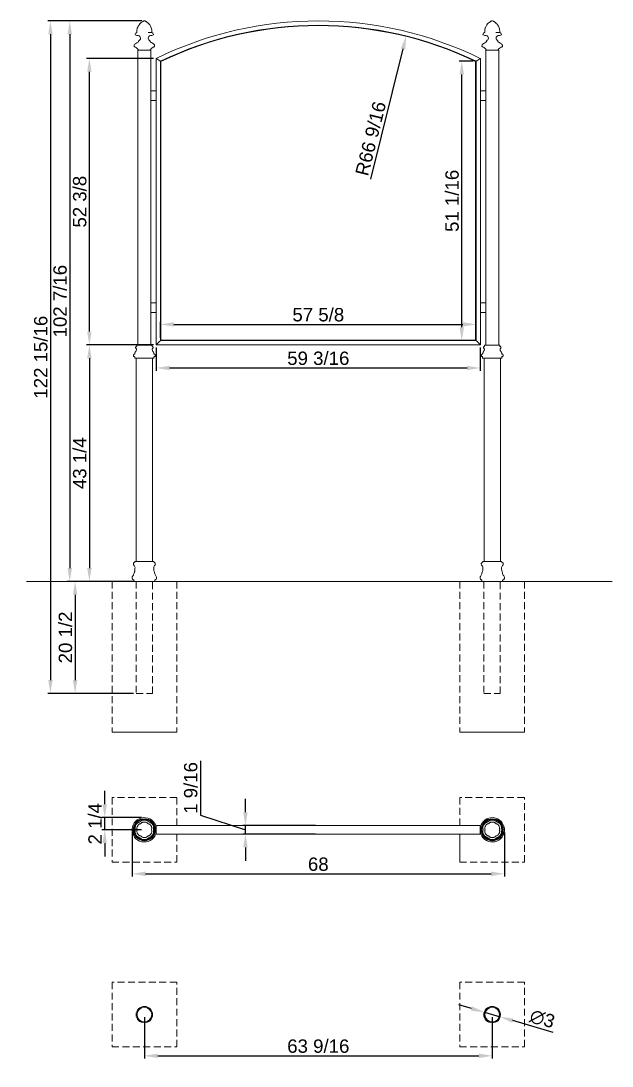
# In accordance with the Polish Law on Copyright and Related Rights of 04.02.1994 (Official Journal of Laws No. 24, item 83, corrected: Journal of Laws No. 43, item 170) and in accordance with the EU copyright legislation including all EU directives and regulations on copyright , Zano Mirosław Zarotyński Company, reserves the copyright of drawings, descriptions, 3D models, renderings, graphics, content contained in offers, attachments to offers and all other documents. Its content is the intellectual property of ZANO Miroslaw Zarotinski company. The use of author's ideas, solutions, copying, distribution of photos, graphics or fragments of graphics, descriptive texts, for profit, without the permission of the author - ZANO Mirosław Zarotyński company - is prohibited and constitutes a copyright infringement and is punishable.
# Model space of a CAD drawing. Header units: inches. Extents: x -16 to 271, y 5 to 198.
# Drawn here: x -15.6 to 92.4, y 4.8 to 195.8 of the extents above; entities that cross this region are included whole.
import ezdxf

# ---------------------------------------------------------------- set-up
doc = ezdxf.new("R2010")
doc.units = ezdxf.units.IN
doc.header["$PDSIZE"] = -1
doc.linetypes.add('HIDDEN', pattern=[1.905, 1.27, -0.635])
for name, color, linetype, lineweight in [('ZANO_R', 7, 'Continuous', 0), ('ZANO_R_przerywana', 250, 'HIDDEN', 0), ('ZANO_W', 1, 'Continuous', 0)]:
    doc.layers.add(name, color=color, linetype=linetype, lineweight=lineweight)
doc.styles.get("Standard").update_dxf_attribs({"font": 'arial.ttf'})
doc.dimstyles.new('amerykanie', dxfattribs={"dimtxt": 50, "dimasz": 50, "dimexe": 0.5, "dimexo": 0.5, "dimgap": 1, "dimtad": 1, "dimdec": 0, "dimzin": 0, "dimlunit": 5, "dimtxsty": 'Standard', "dimcen": 0.09, "dimclrd": 1, "dimclre": 1, "dimclrt": 1, "dimazin": 0, "dimtfac": 1, "dimtdec": 0, "dimtmove": 0, "dimatfit": 3, "dimfxl": 1, "dimtzin": 0, "dimarcsym": 1})

# ---------------------------------------------------------------- blocks, each defined once
blk = doc.blocks.new('*D372')
at = {"layer": 'ZANO_W', "color": 1, "lineweight": -2}
for p, q in [((9.87, 137.87), (9.87, 140.83)), ((12.31, 140.33), (65.07, 140.33)), ((67.51, 137.87), (67.51, 140.83))]:
    blk.add_line(p, q, dxfattribs=at)
at = {"layer": 'ZANO_W', "color": 1}
for points in [[(12.31, 140.74), (12.31, 139.93), (9.87, 140.33)], [(65.07, 139.93), (65.07, 140.74), (67.51, 140.33)]]:
    blk.add_solid(points, dxfattribs=at)
at = {"layer": 'ZANO_W', "color": 1, "insert": (38.69, 142.09), "char_height": 2.438, "attachment_point": 5}
blk.add_mtext('57 5/8', dxfattribs=at)
blk = doc.blocks.new('*D373')
at = {"layer": 'ZANO_W', "color": 1, "lineweight": -2}
for p, q in [((67.01, 188.45), (64.4, 188.45)), ((64.9, 139.81), (64.9, 186.01)), ((67.01, 137.37), (64.4, 137.37))]:
    blk.add_line(p, q, dxfattribs=at)
at = {"layer": 'ZANO_W', "color": 1}
for points in [[(65.31, 186.01), (64.49, 186.01), (64.9, 188.45)], [(64.49, 139.81), (65.31, 139.81), (64.9, 137.37)]]:
    blk.add_solid(points, dxfattribs=at)
at = {"layer": 'ZANO_W', "color": 1, "insert": (63.14, 162.91), "char_height": 2.438, "attachment_point": 5, "rotation": 90}
blk.add_mtext('51 1/16', dxfattribs=at)
blk = doc.blocks.new('*D374')
at = {"layer": 'ZANO_W', "color": 1, "lineweight": -2}
blk.add_line((54.16, 190.68), (48.24, 166.89), dxfattribs=at)
at = {"layer": 'ZANO_W', "color": 1}
blk.add_solid([(54.56, 190.58), (53.77, 190.78), (54.75, 193.04)], dxfattribs=at)
at = {"layer": 'ZANO_W', "color": 1, "insert": (48.27, 174.3), "char_height": 2.438, "attachment_point": 5, "rotation": 76.0298}
blk.add_mtext('R66 9/16', dxfattribs=at)
blk = doc.blocks.new('*D375')
at = {"layer": 'ZANO_W', "color": 1, "lineweight": -2}
for p, q in [((8.58, 136.59), (-3.63, 136.59)), ((-3.13, 134.15), (-3.13, 95.8)), ((4.91, 93.36), (-3.63, 93.36))]:
    blk.add_line(p, q, dxfattribs=at)
at = {"layer": 'ZANO_W', "color": 1}
for points in [[(-2.73, 134.15), (-3.54, 134.15), (-3.13, 136.59)], [(-3.54, 95.8), (-2.73, 95.8), (-3.13, 93.36)]]:
    blk.add_solid(points, dxfattribs=at)
at = {"layer": 'ZANO_W', "color": 1, "insert": (-4.89, 114.97), "char_height": 2.438, "attachment_point": 5, "rotation": 90}
blk.add_mtext('43 1/4', dxfattribs=at)
blk = doc.blocks.new('*D376')
at = {"layer": 'ZANO_W', "color": 1, "lineweight": -2}
for p, q in [((6.42, 195.8), (-7.22, 195.8)), ((-6.72, 193.36), (-6.72, 95.8)), ((4.91, 93.36), (-7.22, 93.36))]:
    blk.add_line(p, q, dxfattribs=at)
at = {"layer": 'ZANO_W', "color": 1}
for points in [[(-6.31, 193.36), (-7.12, 193.36), (-6.72, 195.8)], [(-7.12, 95.8), (-6.31, 95.8), (-6.72, 93.36)]]:
    blk.add_solid(points, dxfattribs=at)
at = {"layer": 'ZANO_W', "color": 1, "insert": (-8.48, 144.58), "char_height": 2.438, "attachment_point": 5, "rotation": 90}
blk.add_mtext('102 7/16', dxfattribs=at)
blk = doc.blocks.new('*D377')
at = {"layer": 'ZANO_W', "color": 1, "lineweight": -2}
for p, q in [((4.91, 93.36), (-6.24, 93.36)), ((-5.74, 90.92), (-5.74, 75.32)), ((4.91, 72.89), (-6.24, 72.89))]:
    blk.add_line(p, q, dxfattribs=at)
at = {"layer": 'ZANO_W', "color": 1}
for points in [[(-5.34, 90.92), (-6.15, 90.92), (-5.74, 93.36)], [(-6.15, 75.32), (-5.34, 75.32), (-5.74, 72.89)]]:
    blk.add_solid(points, dxfattribs=at)
at = {"layer": 'ZANO_W', "color": 1, "insert": (-7.5, 83.12), "char_height": 2.438, "attachment_point": 5, "rotation": 90}
blk.add_mtext('20 1/2', dxfattribs=at)
blk = doc.blocks.new('*D378')
at = {"layer": 'ZANO_W', "color": 1, "lineweight": -2}
for p, q in [((6.41, 195.8), (-10.75, 195.8)), ((-10.25, 193.36), (-10.25, 75.32)), ((4.91, 72.89), (-10.75, 72.89))]:
    blk.add_line(p, q, dxfattribs=at)
at = {"layer": 'ZANO_W', "color": 1}
for points in [[(-9.84, 193.36), (-10.65, 193.36), (-10.25, 195.8)], [(-10.65, 75.32), (-9.84, 75.32), (-10.25, 72.89)]]:
    blk.add_solid(points, dxfattribs=at)
at = {"layer": 'ZANO_W', "color": 1, "insert": (-12.01, 134.34), "char_height": 2.438, "attachment_point": 5, "rotation": 90}
blk.add_mtext('122 15/16', dxfattribs=at)
blk = doc.blocks.new('*D379')
at = {"layer": 'ZANO_W', "color": 1, "lineweight": -2}
for p, q in [((9.08, 136.09), (9.08, 131.87)), ((68.29, 136.09), (68.29, 131.87)), ((11.52, 132.37), (65.86, 132.37))]:
    blk.add_line(p, q, dxfattribs=at)
at = {"layer": 'ZANO_W', "color": 1}
for points in [[(11.52, 132.77), (11.52, 131.96), (9.08, 132.37)], [(65.86, 131.96), (65.86, 132.77), (68.29, 132.37)]]:
    blk.add_solid(points, dxfattribs=at)
at = {"layer": 'ZANO_W', "color": 1, "insert": (38.69, 134.13), "char_height": 2.438, "attachment_point": 5}
blk.add_mtext('59 3/16', dxfattribs=at)
blk = doc.blocks.new('*D380')
at = {"layer": 'ZANO_W', "color": 1, "lineweight": -2}
for p, q in [((4.69, 47.63), (4.69, 39.43)), ((72.69, 47.46), (72.69, 39.43)), ((7.12, 39.93), (70.26, 39.93))]:
    blk.add_line(p, q, dxfattribs=at)
at = {"layer": 'ZANO_W', "color": 1}
for points in [[(7.12, 40.33), (7.12, 39.52), (4.69, 39.93)], [(70.26, 39.52), (70.26, 40.33), (72.69, 39.93)]]:
    blk.add_solid(points, dxfattribs=at)
at = {"layer": 'ZANO_W', "color": 1, "insert": (38.69, 41.67), "char_height": 2.438, "attachment_point": 5}
blk.add_mtext('68', dxfattribs=at)
blk = doc.blocks.new('*D381')
at = {"layer": 'ZANO_W', "color": 1, "lineweight": -2}
for p, q in [((17.15, 60.59), (17.15, 50.65)), ((25.38, 51.19), (25.38, 53.63)), ((17.15, 50.65), (25.38, 47.97)), ((38.19, 48.76), (24.88, 48.76)), ((25.38, 47.18), (25.38, 48.76)), ((38.19, 47.18), (24.88, 47.18)), ((25.38, 44.75), (25.38, 42.31))]:
    blk.add_line(p, q, dxfattribs=at)
at = {"layer": 'ZANO_W', "color": 1}
for points in [[(24.97, 51.19), (25.79, 51.19), (25.38, 48.76)], [(25.79, 44.75), (24.97, 44.75), (25.38, 47.18)]]:
    blk.add_solid(points, dxfattribs=at)
at = {"layer": 'ZANO_W', "color": 1, "insert": (15.39, 55.62), "char_height": 2.438, "attachment_point": 5, "rotation": 90}
blk.add_mtext('1 9/16', dxfattribs=at)
blk = doc.blocks.new('*D382')
at = {"layer": 'ZANO_W', "color": 1, "lineweight": -2}
for p, q in [((-0.33, 52.64), (-0.33, 55.07)), ((6.41, 50.2), (-0.83, 50.2)), ((-0.33, 47.97), (-0.33, 50.2)), ((6.41, 47.97), (-0.83, 47.97)), ((-0.33, 45.53), (-0.33, 43.1))]:
    blk.add_line(p, q, dxfattribs=at)
at = {"layer": 'ZANO_W', "color": 1}
for points in [[(-0.74, 52.64), (0.07, 52.64), (-0.33, 50.2)], [(0.07, 45.53), (-0.74, 45.53), (-0.33, 47.97)]]:
    blk.add_solid(points, dxfattribs=at)
at = {"layer": 'ZANO_W', "color": 1, "insert": (-2.09, 49.08), "char_height": 2.438, "attachment_point": 5, "rotation": 90}
blk.add_mtext('2 1/4', dxfattribs=at)
blk = doc.blocks.new('*D383')
at = {"layer": 'ZANO_W', "color": 1, "lineweight": -2}
for p, q in [((66.69, 15.3), (64.35, 15.99)), ((69.03, 14.62), (71.9, 13.78)), ((81.62, 10.93), (74.24, 13.09))]:
    blk.add_line(p, q, dxfattribs=at)
at = {"layer": 'ZANO_W', "color": 1}
for points in [[(66.57, 14.91), (66.8, 15.69), (69.03, 14.62)], [(74.36, 13.48), (74.13, 12.7), (71.9, 13.78)]]:
    blk.add_solid(points, dxfattribs=at)
at = {"layer": 'ZANO_W', "color": 1, "insert": (79.61, 13.41), "char_height": 2.438, "attachment_point": 5, "rotation": 343.6853}
blk.add_mtext('∅3', dxfattribs=at)
blk = doc.blocks.new('*D384')
at = {"layer": 'ZANO_W', "color": 1, "lineweight": -2}
for p, q in [((6.91, 13.7), (6.91, 6.16)), ((70.47, 13.7), (70.47, 6.16)), ((9.35, 6.66), (68.03, 6.66))]:
    blk.add_line(p, q, dxfattribs=at)
at = {"layer": 'ZANO_W', "color": 1}
for points in [[(9.35, 7.07), (9.35, 6.25), (6.91, 6.66)], [(68.03, 6.25), (68.03, 7.07), (70.47, 6.66)]]:
    blk.add_solid(points, dxfattribs=at)
at = {"layer": 'ZANO_W', "color": 1, "insert": (38.69, 8.42), "char_height": 2.438, "attachment_point": 5}
blk.add_mtext('63 9/16', dxfattribs=at)
blk = doc.blocks.new('*D387')
at = {"layer": 'ZANO_W', "color": 1, "lineweight": -2}
for p, q in [((8.58, 188.94), (-3.63, 188.94)), ((-3.13, 139.02), (-3.13, 186.5)), ((8.58, 136.59), (-3.63, 136.59))]:
    blk.add_line(p, q, dxfattribs=at)
at = {"layer": 'ZANO_W', "color": 1}
for points in [[(-2.73, 186.5), (-3.54, 186.5), (-3.13, 188.94)], [(-3.54, 139.02), (-2.73, 139.02), (-3.13, 136.59)]]:
    blk.add_solid(points, dxfattribs=at)
at = {"layer": 'ZANO_W', "color": 1, "insert": (-4.89, 162.76), "char_height": 2.438, "attachment_point": 5, "rotation": 90}
blk.add_mtext('52 3/8', dxfattribs=at)

msp = doc.modelspace()

# ---------------------------------------------------------------- linework, layer by layer
at = {"layer": 'ZANO_R'}
for p, q in [((6.85683, 195.79911), (6.8502, 195.79911)), ((6.8502, 195.79911), (6.89707, 195.79911)), ((6.92298, 195.79911), (6.89692, 195.79911)), ((6.92311, 195.79911), (6.96995, 195.79911)), ((6.98661, 195.79598), (6.98715, 195.79587)), ((70.41211, 195.79911), (70.40547, 195.79911)), ((70.40547, 195.79911), (70.45234, 195.79911)), ((70.47825, 195.79911), (70.45219, 195.79911)), ((70.47838, 195.79911), (70.52522, 195.79911)), ((70.54189, 195.79598), (70.54243, 195.79587)), ((5.21547, 193.34076), (5.21603, 193.33741)), ((5.28945, 193.24234), (5.28422, 193.24508)), ((5.2871, 193.24359), (5.28945, 193.24234)), ((5.52336, 193.6853), (5.52313, 193.68526)), ((8.53514, 193.24469), (8.53073, 193.24234)), ((8.53073, 193.24234), (8.53286, 193.24346)), ((8.60403, 193.33728), (8.60462, 193.34075)), ((8.60473, 193.34076), (8.60422, 193.3373)), ((68.77074, 193.34076), (68.7713, 193.33741)), ((68.84472, 193.24234), (68.8395, 193.24508)), ((68.84238, 193.24359), (68.84472, 193.24234)), ((69.07863, 193.6853), (69.0784, 193.68526)), ((72.09042, 193.24469), (72.086, 193.24234)), ((72.086, 193.24234), (72.08814, 193.24346)), ((72.15931, 193.33728), (72.15989, 193.34075)), ((72.16, 193.34076), (72.1595, 193.3373)), ((6.20142, 192.63899), (6.20142, 192.62343)), ((7.61875, 192.62343), (7.61875, 192.63899)), ((69.7567, 192.63899), (69.7567, 192.62343)), ((71.17402, 192.62343), (71.17402, 192.63899)), ((5.72308, 190.46472), (5.72308, 136.52712)), ((5.72308, 190.46472), (8.09709, 190.46472)), ((8.09709, 136.52712), (8.09709, 190.46472)), ((69.2782, 190.46472), (69.2782, 136.52712)), ((69.2782, 190.46472), (71.65222, 190.46472)), ((71.65222, 136.52712), (71.65222, 190.46472)), ((9.08135, 136.58651), (9.08135, 188.94231)), ((9.19945, 188.86803), (9.75064, 188.52136)), ((9.20077, 188.8672), (9.75068, 188.52134)), ((9.86875, 137.37391), (9.86875, 188.44708)), ((9.94749, 188.39753), (9.94749, 137.45265)), ((67.42781, 137.45265), (67.42781, 188.39753)), ((67.50655, 188.44708), (67.50655, 137.37391)), ((67.62462, 188.52134), (68.17453, 188.8672)), ((67.62466, 188.52136), (68.17584, 188.86803)), ((68.29395, 188.94231), (68.29395, 136.58651)), ((5.67128, 136.52712), (5.59802, 136.52705)), ((8.22215, 136.52705), (5.59802, 136.52705)), ((8.14889, 136.52712), (5.67128, 136.52712)), ((8.22215, 136.52705), (8.14889, 136.52712)), ((68.29395, 136.58651), (9.08135, 136.58651)), ((9.19945, 136.70462), (9.75064, 137.2558)), ((67.50655, 137.37391), (9.86875, 137.37391)), ((9.94749, 137.45265), (67.42781, 137.45265)), ((68.17584, 136.70462), (67.62466, 137.2558)), ((69.22643, 136.52712), (69.15317, 136.52705)), ((70.55962, 136.52705), (69.15317, 136.52705)), ((70.55435, 136.52712), (69.22643, 136.52712)), ((71.70404, 136.52712), (70.55435, 136.52712)), ((71.7773, 136.52705), (70.55962, 136.52705)), ((71.7773, 136.52705), (71.70404, 136.52712)), ((8.66861, 134.16496), (5.15156, 134.16496)), ((5.41205, 134.16496), (5.41205, 97.01957)), ((8.40812, 97.01957), (8.40812, 134.16496)), ((70.59174, 134.16496), (68.70671, 134.16496)), ((68.96718, 134.16496), (68.96718, 97.01957)), ((72.22375, 134.16496), (70.59174, 134.16496)), ((71.96324, 97.01957), (71.96324, 134.16496)), ((8.56329, 97.01957), (5.25687, 97.01957)), ((72.11842, 97.01957), (68.812, 97.01957)), ((-14.63689, 93.35815), (92.36374, 93.35815)), ((1.00457, 93.35815), (12.8156, 93.35815)), ((12.8156, 93.35815), (1.00457, 93.35815)), ((5.41249, 93.35815), (8.40768, 93.35815)), ((64.52033, 93.35815), (76.33135, 93.35815)), ((76.33135, 93.35815), (64.52033, 93.35815)), ((68.92825, 93.35815), (71.92343, 93.35815)), ((9.08135, 48.63931), (9.08135, 47.30073)), ((9.08316, 48.63931), (9.08316, 47.30073)), ((9.20077, 48.75742), (9.19945, 48.75742)), ((9.20077, 48.75742), (68.17453, 48.75742)), ((68.17584, 48.75742), (68.17453, 48.75742)), ((68.29214, 47.30073), (68.29214, 48.63931)), ((68.29395, 47.30073), (68.29395, 48.63931)), ((9.19945, 47.18262), (9.20077, 47.18262)), ((9.20077, 47.18262), (68.17453, 47.18262)), ((64.52033, 47.18262), (64.52033, 42.06451)), ((68.17453, 47.18262), (68.17584, 47.18262))]:
    msp.add_line(p, q, dxfattribs=at)
at = {"layer": 'ZANO_R', "flags": 128}
for points in [[(6.83361, 195.79557), (6.74984, 195.7611), (6.6763, 195.7264), (6.62425, 195.69935), (6.58566, 195.6779), (6.54392, 195.65335), (6.45167, 195.59349), (6.35065, 195.51862), (6.19379, 195.38023), (6.06441, 195.24172), (5.95365, 195.10039), (5.87171, 194.97832), (5.79432, 194.84483), (5.73407, 194.72461), (5.68967, 194.62397), (5.65918, 194.54728), (5.6221, 194.44296), (5.58232, 194.3082), (5.55559, 194.18356), (5.53836, 194.03375), (5.53776, 193.85356), (5.55015, 193.73323)], [(6.96205, 195.79842), (6.93651, 195.79911), (6.93612, 195.79911)], [(7.06982, 195.76119), (7.06412, 195.76383), (6.98648, 195.79563)], [(8.27038, 193.73318), (8.28177, 193.83992), (8.28298, 194.01577), (8.26724, 194.16849), (8.2231, 194.36243), (8.16925, 194.52518), (8.0451, 194.80818), (7.89787, 195.05567), (7.78718, 195.204), (7.65865, 195.34794), (7.49935, 195.49446), (7.36266, 195.5975), (7.24069, 195.67436), (7.20055, 195.69683), (7.14846, 195.72411), (7.07356, 195.75965), (6.98654, 195.79555)], [(70.38888, 195.79557), (70.30511, 195.7611), (70.23157, 195.7264), (70.17952, 195.69935), (70.14093, 195.6779), (70.0992, 195.65335), (70.00694, 195.59349), (69.90593, 195.51862), (69.74907, 195.38023), (69.61968, 195.24172), (69.50893, 195.10039), (69.42698, 194.97832), (69.34959, 194.84483), (69.28934, 194.72461), (69.24494, 194.62397), (69.21445, 194.54728), (69.17737, 194.44296), (69.13759, 194.3082), (69.11087, 194.18356), (69.09363, 194.03375), (69.09303, 193.85356), (69.10542, 193.73323)], [(70.51733, 195.79842), (70.49178, 195.79911), (70.4914, 195.79911)], [(70.62509, 195.76119), (70.61939, 195.76383), (70.54175, 195.79563)], [(71.82565, 193.73318), (71.83704, 193.83992), (71.83826, 194.01577), (71.82251, 194.16849), (71.77838, 194.36243), (71.72452, 194.52518), (71.60037, 194.80818), (71.45314, 195.05567), (71.34246, 195.204), (71.21393, 195.34794), (71.05463, 195.49446), (70.91793, 195.5975), (70.79596, 195.67436), (70.75583, 195.69683), (70.70374, 195.72411), (70.62883, 195.75965), (70.54181, 195.79555)], [(5.21396, 193.33878), (5.21176, 193.33449), (5.21096, 193.3097), (5.21909, 193.28988), (5.22894, 193.27784), (5.2428, 193.26647), (5.26696, 193.25248), (5.28427, 193.2455)], [(5.53835, 193.84785), (5.5384, 193.83992), (5.54979, 193.73318)], [(8.29752, 193.68524), (8.29875, 193.68534), (8.27651, 193.68594), (8.2394, 193.68639), (8.1852, 193.68657), (8.14479, 193.6865), (8.05527, 193.68606), (7.94577, 193.68547), (7.82538, 193.68505), (7.69031, 193.68495), (7.58231, 193.68505)], [(8.27107, 193.7331), (8.27978, 193.80945), (8.28035, 193.82663)], [(8.53509, 193.24516), (8.55349, 193.25253), (8.57704, 193.2661), (8.59567, 193.28247), (8.60622, 193.29964), (8.61014, 193.32407), (8.60594, 193.33802)], [(68.76924, 193.33878), (68.76704, 193.33449), (68.76623, 193.3097), (68.77437, 193.28988), (68.78421, 193.27784), (68.79807, 193.26647), (68.82224, 193.25248), (68.83955, 193.2455)], [(69.09362, 193.84785), (69.09368, 193.83992), (69.10507, 193.73318)], [(71.85279, 193.68524), (71.85402, 193.68534), (71.83179, 193.68594), (71.79467, 193.68639), (71.74048, 193.68657), (71.70006, 193.6865), (71.61054, 193.68606), (71.50104, 193.68547), (71.38065, 193.68505), (71.24558, 193.68495), (71.13758, 193.68505)], [(71.82634, 193.7331), (71.83506, 193.80945), (71.83562, 193.82663)], [(72.09036, 193.24516), (72.10877, 193.25253), (72.13232, 193.2661), (72.15095, 193.28247), (72.1615, 193.29964), (72.16542, 193.32407), (72.16121, 193.33802)], [(6.10122, 192.36354), (6.0854, 192.34376), (6.00714, 192.26662), (5.95483, 192.21528), (5.90588, 192.16097), (5.86616, 192.09992), (5.8572, 192.0393), (5.85861, 192.01495), (5.85678, 191.99117), (5.83578, 191.96921), (5.80818, 191.95473), (5.76632, 191.93081), (5.55963, 191.79807), (5.348, 191.67254), (5.23982, 191.60297), (5.14422, 191.51717), (5.0696, 191.41133), (5.04422, 191.34354), (5.03277, 191.27158), (5.03018, 191.22186), (5.03158, 191.17195), (5.04791, 191.12727), (5.10963, 191.07226), (5.18326, 191.0363), (5.30466, 190.99212), (5.47807, 190.90364), (5.62612, 190.77429), (5.68604, 190.69654), (5.73391, 190.6131), (5.74445, 190.58475)], [(8.0753, 190.58537), (8.08626, 190.6131), (8.13412, 190.69654), (8.19406, 190.77429), (8.3421, 190.90364), (8.51551, 190.99212), (8.59275, 191.0201), (8.66927, 191.05007), (8.72526, 191.0821), (8.77226, 191.12727), (8.78859, 191.17195), (8.78999, 191.22186), (8.78741, 191.27158), (8.77595, 191.34354), (8.75057, 191.41133), (8.67988, 191.51279), (8.58968, 191.59598), (8.48734, 191.66362), (8.38058, 191.72522), (8.2163, 191.82652), (8.05385, 191.93081), (7.99999, 191.96068), (7.97898, 191.97295), (7.96339, 191.99117), (7.96221, 192.02164), (7.96259, 192.05241), (7.95401, 192.09992), (7.91429, 192.16097), (7.86534, 192.21528), (7.81303, 192.26662), (7.73477, 192.34376), (7.71877, 192.36376)], [(69.6565, 192.36354), (69.64067, 192.34376), (69.56242, 192.26662), (69.5101, 192.21528), (69.46115, 192.16097), (69.42143, 192.09992), (69.41247, 192.0393), (69.41388, 192.01495), (69.41205, 191.99117), (69.39105, 191.96921), (69.36346, 191.95473), (69.32159, 191.93081), (69.11491, 191.79807), (68.90328, 191.67254), (68.79509, 191.60297), (68.69949, 191.51717), (68.62487, 191.41133), (68.59949, 191.34354), (68.58804, 191.27158), (68.58545, 191.22186), (68.58685, 191.17195), (68.60318, 191.12727), (68.6649, 191.07226), (68.73853, 191.0363), (68.85993, 190.99212), (69.03334, 190.90364), (69.18139, 190.77429), (69.24132, 190.69654), (69.28918, 190.6131), (69.29972, 190.58475)], [(71.63057, 190.58537), (71.64153, 190.6131), (71.6894, 190.69654), (71.74933, 190.77429), (71.89737, 190.90364), (72.07078, 190.99212), (72.14802, 191.0201), (72.22454, 191.05007), (72.28054, 191.0821), (72.32753, 191.12727), (72.34386, 191.17195), (72.34527, 191.22186), (72.34268, 191.27158), (72.33122, 191.34354), (72.30584, 191.41133), (72.23516, 191.51279), (72.14495, 191.59598), (72.04261, 191.66362), (71.93585, 191.72522), (71.77157, 191.82652), (71.60912, 191.93081), (71.55526, 191.96068), (71.53425, 191.97295), (71.51866, 191.99117), (71.51749, 192.02164), (71.51786, 192.05241), (71.50928, 192.09992), (71.46956, 192.16097), (71.42061, 192.21528), (71.3683, 192.26662), (71.29004, 192.34376), (71.27404, 192.36376)], [(9.08135, 188.94231), (9.08361, 188.94089), (9.09034, 188.93666), (9.10125, 188.92979), (9.11594, 188.92055), (9.13384, 188.90929), (9.15426, 188.89645), (9.17641, 188.88252), (9.19945, 188.86803)], [(9.20077, 188.8672), (9.16835, 188.88759), (9.12616, 188.91412), (9.1008, 188.93008), (9.08566, 188.93959), (9.08316, 188.94117)], [(9.75064, 188.52136), (9.77115, 188.50847), (9.79103, 188.49596), (9.80969, 188.48422), (9.82656, 188.47361), (9.84111, 188.46446), (9.85292, 188.45703), (9.86162, 188.45156), (9.86695, 188.44821), (9.86875, 188.44708)], [(9.86875, 188.44708), (9.86631, 188.44861), (9.85485, 188.45582), (9.83496, 188.46833), (9.80588, 188.48662), (9.7676, 188.51069), (9.75068, 188.52134)], [(67.50655, 188.44708), (67.50882, 188.4485), (67.51554, 188.45273), (67.52645, 188.4596), (67.54114, 188.46884), (67.55904, 188.48009), (67.57946, 188.49294), (67.60162, 188.50687), (67.62466, 188.52136)], [(67.62462, 188.52134), (67.58138, 188.49415), (67.5411, 188.46881), (67.51914, 188.455), (67.50755, 188.44771), (67.50655, 188.44708)], [(68.29214, 188.94117), (68.28692, 188.93789), (68.27236, 188.92873), (68.24937, 188.91427), (68.21708, 188.89396), (68.17625, 188.86828), (68.17453, 188.8672)], [(68.17584, 188.86803), (68.19635, 188.88092), (68.21624, 188.89343), (68.2349, 188.90517), (68.25176, 188.91578), (68.26632, 188.92493), (68.27813, 188.93236), (68.28683, 188.93783), (68.29216, 188.94118), (68.29395, 188.94231)], [(5.59802, 136.52705), (5.55151, 136.51779), (5.53852, 136.51366), (5.52954, 136.50846), (5.52387, 136.49814), (5.52274, 136.48762), (5.52194, 136.47904), (5.51736, 136.45001), (5.50861, 136.40021), (5.50006, 136.35523), (5.49005, 136.32792), (5.46882, 136.30717), (5.4305, 136.28759), (5.39202, 136.26479), (5.35954, 136.23245), (5.32728, 136.16919), (5.3151, 136.09726), (5.32265, 136.02625), (5.34952, 135.96579), (5.39526, 135.92533), (5.44463, 135.89346), (5.47162, 135.8428), (5.47881, 135.78466), (5.47282, 135.72718), (5.43502, 135.58179), (5.39205, 135.47597), (5.34551, 135.39407), (5.29659, 135.32025), (5.24649, 135.2387), (5.19658, 135.13371), (5.18033, 135.08211), (5.17599, 135.03176), (5.177, 134.99491), (5.17289, 134.96117), (5.16483, 134.9446), (5.15037, 134.93118), (5.10052, 134.91452), (5.04322, 134.89755), (4.99486, 134.87025), (4.92707, 134.79144), (4.89695, 134.695), (4.90345, 134.59849), (4.94548, 134.51947), (4.99266, 134.48492), (5.05276, 134.46227), (5.11204, 134.43911), (5.13173, 134.42384), (5.14121, 134.40564), (5.14608, 134.38971), (5.15064, 134.36983), (5.15266, 134.3447), (5.15296, 134.30871), (5.15241, 134.25147), (5.15156, 134.16496)], [(8.66861, 134.16496), (8.66776, 134.25147), (8.66721, 134.30871), (8.66751, 134.3447), (8.66953, 134.36983), (8.67409, 134.38971), (8.67896, 134.40564), (8.68844, 134.42384), (8.70812, 134.43911), (8.76741, 134.46227), (8.8275, 134.48492), (8.87469, 134.51947), (8.91672, 134.59849), (8.92321, 134.695), (8.8931, 134.79144), (8.82531, 134.87025), (8.77695, 134.89755), (8.71965, 134.91452), (8.6698, 134.93118), (8.65534, 134.9446), (8.64728, 134.96117), (8.64329, 135.00469), (8.64387, 135.05292), (8.62359, 135.13371), (8.57367, 135.2387), (8.52358, 135.32025), (8.47466, 135.39407), (8.42812, 135.47597), (8.38515, 135.58179), (8.34735, 135.72718), (8.34136, 135.78466), (8.34855, 135.8428), (8.37554, 135.89346), (8.42491, 135.92533), (8.47065, 135.96579), (8.49752, 136.02625), (8.50506, 136.09726), (8.49289, 136.16919), (8.46063, 136.23245), (8.41781, 136.2719), (8.37074, 136.29682), (8.34563, 136.31099), (8.33012, 136.32792), (8.32144, 136.35012), (8.31422, 136.38446), (8.30709, 136.42721), (8.30162, 136.45599), (8.29823, 136.47904), (8.29743, 136.48762), (8.2963, 136.49814), (8.29063, 136.50846), (8.27847, 136.51487), (8.26012, 136.51979), (8.22215, 136.52705)], [(9.08135, 136.58651), (9.08361, 136.58877), (9.09034, 136.5955), (9.10125, 136.60641), (9.11594, 136.6211), (9.13384, 136.639), (9.15426, 136.65942), (9.17641, 136.68157), (9.19945, 136.70462)], [(9.19945, 136.70462), (9.17894, 136.68411), (9.15906, 136.66422), (9.1404, 136.64556), (9.12354, 136.6287), (9.10898, 136.61414), (9.09717, 136.60233), (9.08847, 136.59363), (9.08314, 136.5883), (9.08135, 136.58651)], [(9.75064, 137.2558), (9.77368, 137.27884), (9.79583, 137.301), (9.81625, 137.32142), (9.83415, 137.33931), (9.84884, 137.354), (9.85976, 137.36492), (9.86648, 137.37164), (9.86875, 137.37391)], [(9.86875, 137.37391), (9.86648, 137.37164), (9.85976, 137.36492), (9.84884, 137.354), (9.83415, 137.33931), (9.81625, 137.32142), (9.79583, 137.301), (9.77368, 137.27884), (9.75064, 137.2558)], [(67.62466, 137.2558), (67.60162, 137.27884), (67.57946, 137.301), (67.55904, 137.32142), (67.54114, 137.33931), (67.52645, 137.354), (67.51554, 137.36492), (67.50882, 137.37164), (67.50655, 137.37391)], [(67.50655, 137.37391), (67.50882, 137.37164), (67.51554, 137.36492), (67.52645, 137.354), (67.54114, 137.33931), (67.55904, 137.32142), (67.57946, 137.301), (67.60162, 137.27884), (67.62466, 137.2558)], [(68.29395, 136.58651), (68.29168, 136.58877), (68.28496, 136.5955), (68.27405, 136.60641), (68.25936, 136.6211), (68.24146, 136.639), (68.22104, 136.65942), (68.19888, 136.68157), (68.17584, 136.70462)], [(68.17584, 136.70462), (68.19635, 136.68411), (68.21624, 136.66422), (68.2349, 136.64556), (68.25176, 136.6287), (68.26632, 136.61414), (68.27813, 136.60233), (68.28683, 136.59363), (68.29216, 136.5883), (68.29395, 136.58651)], [(69.15317, 136.52705), (69.10666, 136.51779), (69.09367, 136.51366), (69.08468, 136.50846), (69.07902, 136.49814), (69.07789, 136.48762), (69.07709, 136.47904), (69.07251, 136.45001), (69.06376, 136.40021), (69.0552, 136.35523), (69.0452, 136.32792), (69.02396, 136.30717), (68.98565, 136.28759), (68.94717, 136.26479), (68.91469, 136.23245), (68.88243, 136.16919), (68.87025, 136.09726), (68.87779, 136.02625), (68.90467, 135.96579), (68.95041, 135.92533), (68.99978, 135.89346), (69.02676, 135.8428), (69.03396, 135.78466), (69.02797, 135.72718), (68.99017, 135.58179), (68.9472, 135.47597), (68.90066, 135.39407), (68.85174, 135.32025), (68.80164, 135.2387), (68.75173, 135.13371), (68.73548, 135.08211), (68.73114, 135.03176), (68.73215, 134.99491), (68.72804, 134.96117), (68.71998, 134.9446), (68.70552, 134.93118), (68.65567, 134.91452), (68.59837, 134.89755), (68.55001, 134.87025), (68.48222, 134.79144), (68.4521, 134.695), (68.4586, 134.59849), (68.50063, 134.51947), (68.54781, 134.48492), (68.60791, 134.46227), (68.66719, 134.43911), (68.68688, 134.42384), (68.69636, 134.40564), (68.70123, 134.38971), (68.70579, 134.36983), (68.70781, 134.3447), (68.70811, 134.30871), (68.70756, 134.25147), (68.70671, 134.16496)], [(72.22375, 134.16496), (72.2229, 134.25147), (72.22236, 134.30871), (72.22265, 134.3447), (72.22468, 134.36983), (72.22924, 134.38971), (72.23411, 134.40564), (72.24359, 134.42384), (72.26327, 134.43911), (72.32255, 134.46227), (72.38265, 134.48492), (72.42984, 134.51947), (72.47187, 134.59849), (72.47836, 134.695), (72.44825, 134.79144), (72.38046, 134.87025), (72.3321, 134.89755), (72.2748, 134.91452), (72.22495, 134.93118), (72.21049, 134.9446), (72.20243, 134.96117), (72.19844, 135.00469), (72.19902, 135.05292), (72.17874, 135.13371), (72.12882, 135.2387), (72.07872, 135.32025), (72.0298, 135.39407), (71.98326, 135.47597), (71.9403, 135.58179), (71.9025, 135.72718), (71.89651, 135.78466), (71.9037, 135.8428), (71.93069, 135.89346), (71.98006, 135.92533), (72.02579, 135.96579), (72.05267, 136.02625), (72.06021, 136.09726), (72.04804, 136.16919), (72.01578, 136.23245), (71.97296, 136.2719), (71.92589, 136.29682), (71.90078, 136.31099), (71.88527, 136.32792), (71.87659, 136.35012), (71.86936, 136.38446), (71.86224, 136.42721), (71.85677, 136.45599), (71.85337, 136.47904), (71.85257, 136.48762), (71.85145, 136.49814), (71.84578, 136.50846), (71.83362, 136.51487), (71.81527, 136.51979), (71.7773, 136.52705)], [(5.25687, 97.01957), (5.22896, 97.01038), (5.20881, 96.99535), (5.19457, 96.97608), (5.16844, 96.90921), (5.13183, 96.85881), (5.07684, 96.82651), (4.99825, 96.77931), (4.93965, 96.70749), (4.90692, 96.61783), (4.89996, 96.51029), (4.92349, 96.41181), (4.97334, 96.33238), (5.03732, 96.26375), (5.12126, 96.16961), (5.18054, 96.05829), (5.20437, 95.93583), (5.20065, 95.76166), (5.19453, 95.62619), (5.18875, 95.5204), (5.18032, 95.43051), (5.16807, 95.35223), (5.14916, 95.26579), (5.12144, 95.16132), (5.08276, 95.02891), (5.03098, 94.85869), (4.99615, 94.74536), (4.95565, 94.61719), (4.90156, 94.48605), (4.823, 94.37001), (4.75608, 94.28419), (4.70956, 94.18549), (4.68546, 94.07762), (4.6846, 93.96747), (4.70562, 93.87499), (4.74931, 93.79038), (4.81764, 93.72296), (4.90513, 93.67454), (4.95904, 93.64049), (4.99667, 93.59407), (5.0106, 93.52876), (5.01339, 93.47374), (5.01994, 93.42192), (5.02753, 93.39958), (5.03954, 93.38088), (5.05714, 93.36675), (5.08147, 93.35815)], [(8.73869, 93.35815), (8.76303, 93.36675), (8.78063, 93.38088), (8.79264, 93.39958), (8.80023, 93.42192), (8.80678, 93.47374), (8.80957, 93.52876), (8.82349, 93.59407), (8.86113, 93.64049), (8.91503, 93.67454), (9.00253, 93.72296), (9.07086, 93.79038), (9.11455, 93.87499), (9.13556, 93.96747), (9.12982, 94.11002), (9.08599, 94.24557), (9.00506, 94.36057), (8.92322, 94.47723), (8.86689, 94.61028), (8.81373, 94.77881), (8.77008, 94.92109), (8.73424, 95.03951), (8.69699, 95.16754), (8.67019, 95.26913), (8.65182, 95.35367), (8.63985, 95.43051), (8.63141, 95.5204), (8.62564, 95.62619), (8.61952, 95.76166), (8.61581, 95.93583), (8.63963, 96.05829), (8.69891, 96.16961), (8.78285, 96.26375), (8.84683, 96.33238), (8.89668, 96.41181), (8.92021, 96.51029), (8.91325, 96.61783), (8.88052, 96.70749), (8.82192, 96.77931), (8.74333, 96.82651), (8.68834, 96.85881), (8.65173, 96.90921), (8.6256, 96.97608), (8.61135, 96.99535), (8.59121, 97.01038), (8.56329, 97.01957)], [(68.812, 97.01957), (68.78408, 97.01038), (68.76394, 96.99535), (68.7497, 96.97608), (68.72356, 96.90921), (68.68695, 96.85881), (68.63196, 96.82651), (68.55338, 96.77931), (68.49478, 96.70749), (68.46204, 96.61783), (68.45509, 96.51029), (68.47861, 96.41181), (68.52846, 96.33238), (68.59244, 96.26375), (68.67638, 96.16961), (68.73567, 96.05829), (68.75949, 95.93583), (68.75577, 95.76166), (68.74966, 95.62619), (68.74388, 95.5204), (68.73545, 95.43051), (68.7232, 95.35223), (68.70429, 95.26579), (68.67656, 95.16132), (68.63789, 95.02891), (68.58611, 94.85869), (68.55127, 94.74536), (68.51078, 94.61719), (68.45669, 94.48605), (68.37813, 94.37001), (68.31121, 94.28419), (68.26469, 94.18549), (68.24059, 94.07762), (68.23973, 93.96747), (68.26074, 93.87499), (68.30444, 93.79038), (68.37277, 93.72296), (68.46026, 93.67454), (68.51416, 93.64049), (68.5518, 93.59407), (68.56572, 93.52876), (68.56852, 93.47374), (68.57507, 93.42192), (68.58266, 93.39958), (68.59467, 93.38088), (68.61226, 93.36675), (68.6366, 93.35815)], [(72.29382, 93.35815), (72.31816, 93.36675), (72.33575, 93.38088), (72.34776, 93.39958), (72.35535, 93.42192), (72.3619, 93.47374), (72.3647, 93.52876), (72.37862, 93.59407), (72.41626, 93.64049), (72.47016, 93.67454), (72.55765, 93.72296), (72.62598, 93.79038), (72.66968, 93.87499), (72.69069, 93.96747), (72.68495, 94.11002), (72.64112, 94.24557), (72.56019, 94.36057), (72.47835, 94.47723), (72.42201, 94.61028), (72.36886, 94.77881), (72.32521, 94.92109), (72.28936, 95.03951), (72.25211, 95.16754), (72.22532, 95.26913), (72.20695, 95.35367), (72.19497, 95.43051), (72.18654, 95.5204), (72.18076, 95.62619), (72.17465, 95.76166), (72.17093, 95.93583), (72.19475, 96.05829), (72.25404, 96.16961), (72.33798, 96.26375), (72.40196, 96.33238), (72.45181, 96.41181), (72.47534, 96.51029), (72.46838, 96.61783), (72.43564, 96.70749), (72.37704, 96.77931), (72.29846, 96.82651), (72.24347, 96.85881), (72.20686, 96.90921), (72.18072, 96.97608), (72.16648, 96.99535), (72.14634, 97.01038), (72.11842, 97.01957)], [(5.25545, 47.9567), (5.25518, 47.95673), (5.25436, 47.95766)], [(5.60841, 47.95288), (5.58444, 47.8893), (5.56341, 47.81271), (5.5517, 47.74382), (5.54747, 47.68157), (5.55518, 47.5734), (5.57634, 47.4823), (5.61418, 47.38086), (5.65472, 47.29753), (5.69331, 47.22961), (5.7324, 47.16907), (5.78303, 47.10138), (5.85018, 47.02865), (5.91631, 46.97364), (6.00205, 46.92174), (6.07406, 46.89116), (6.16139, 46.86579), (6.24447, 46.85148)], [(6.24441, 49.08873), (6.17736, 49.0777), (6.10051, 49.05761), (6.035, 49.03331), (5.97898, 49.00585), (5.88915, 48.94509), (5.82083, 48.88122), (5.75191, 48.79773), (5.70001, 48.72095), (5.66048, 48.65357), (5.62761, 48.58945), (5.59429, 48.51176), (5.56488, 48.41724), (5.55031, 48.33246), (5.54823, 48.23226), (5.55775, 48.15461), (5.57945, 48.06629), (5.60859, 47.98718)], [(5.60224, 47.98732), (5.602, 47.98809), (5.61015, 47.98783)], [(5.61002, 47.95219), (5.60222, 47.95194), (5.60237, 47.95274)], [(6.09293, 49.4101), (6.09414, 49.40986), (6.0943, 49.40964)], [(6.24461, 49.087), (6.2405, 49.09362), (6.24126, 49.09389)], [(6.27114, 49.11129), (6.27169, 49.11189), (6.27554, 49.1047)], [(7.54608, 49.10587), (7.503, 49.15842), (7.44718, 49.21493), (7.39338, 49.25951), (7.34159, 49.2943), (7.24405, 49.34171), (7.15458, 49.36894), (7.04781, 49.38688), (6.95537, 49.39344), (6.87725, 49.39398), (6.80529, 49.39039), (6.72135, 49.3804), (6.62479, 49.35861), (6.54408, 49.32884), (6.45627, 49.28054), (6.39378, 49.23347), (6.32814, 49.17052), (6.2742, 49.10573)], [(7.54468, 49.10482), (7.54836, 49.1117), (7.54897, 49.11117)], [(7.57898, 49.094), (7.57978, 49.09381), (7.57548, 49.08689)], [(8.21176, 47.98716), (8.23573, 48.05074), (8.25676, 48.12733), (8.26847, 48.19622), (8.2727, 48.25847), (8.26498, 48.36664), (8.24383, 48.45774), (8.20599, 48.55918), (8.16545, 48.64251), (8.12686, 48.71043), (8.08777, 48.77096), (8.03714, 48.83866), (7.96999, 48.91139), (7.90386, 48.9664), (7.81812, 49.0183), (7.74611, 49.04888), (7.65878, 49.07425), (7.57569, 49.08856)], [(7.57576, 46.85131), (7.64281, 46.86234), (7.71966, 46.88242), (7.78517, 46.90673), (7.84119, 46.93418), (7.93102, 46.99495), (7.99934, 47.05882), (8.06826, 47.14231), (8.12016, 47.21909), (8.15969, 47.28647), (8.19257, 47.35059), (8.22588, 47.42828), (8.25528, 47.5228), (8.26986, 47.60758), (8.27194, 47.70778), (8.26242, 47.78543), (8.24073, 47.87375), (8.21158, 47.95286)], [(7.72587, 49.40964), (7.72603, 49.40986), (7.72724, 49.4101)], [(8.21793, 47.95272), (8.21816, 47.95195), (8.21002, 47.95221)], [(8.21015, 47.98785), (8.21794, 47.9881), (8.21779, 47.9873)], [(68.81072, 47.9567), (68.81045, 47.95673), (68.80963, 47.95766)], [(69.16369, 47.95288), (69.13972, 47.8893), (69.11869, 47.81271), (69.10698, 47.74382), (69.10274, 47.68157), (69.11046, 47.5734), (69.13161, 47.4823), (69.16946, 47.38086), (69.21, 47.29753), (69.24859, 47.22961), (69.28768, 47.16907), (69.3383, 47.10138), (69.40546, 47.02865), (69.47158, 46.97364), (69.55732, 46.92174), (69.62933, 46.89116), (69.71667, 46.86579), (69.79975, 46.85148)], [(69.79968, 49.08873), (69.73263, 49.0777), (69.65578, 49.05761), (69.59027, 49.03331), (69.53425, 49.00585), (69.44443, 48.94509), (69.3761, 48.88122), (69.30718, 48.79773), (69.25528, 48.72095), (69.21575, 48.65357), (69.18288, 48.58945), (69.14957, 48.51176), (69.12016, 48.41724), (69.10558, 48.33246), (69.10351, 48.23226), (69.11303, 48.15461), (69.13472, 48.06629), (69.16387, 47.98718)], [(69.15752, 47.98732), (69.15728, 47.98809), (69.16542, 47.98783)], [(69.16529, 47.95219), (69.1575, 47.95194), (69.15765, 47.95274)], [(69.6482, 49.4101), (69.64941, 49.40986), (69.64957, 49.40964)], [(69.79989, 49.087), (69.79577, 49.09362), (69.79654, 49.09389)], [(69.82642, 49.11129), (69.82697, 49.11189), (69.83082, 49.1047)], [(71.10135, 49.10587), (71.05827, 49.15842), (71.00246, 49.21493), (70.94865, 49.25951), (70.89686, 49.2943), (70.79933, 49.34171), (70.70985, 49.36894), (70.60308, 49.38688), (70.51064, 49.39344), (70.43253, 49.39398), (70.36056, 49.39039), (70.27662, 49.3804), (70.18006, 49.35861), (70.09935, 49.32884), (70.01154, 49.28054), (69.94905, 49.23347), (69.88341, 49.17052), (69.82948, 49.10573)], [(71.09995, 49.10482), (71.10363, 49.1117), (71.10425, 49.11117)], [(71.13426, 49.094), (71.13505, 49.09381), (71.13075, 49.08689)], [(71.76703, 47.98716), (71.791, 48.05074), (71.81203, 48.12733), (71.82374, 48.19622), (71.82797, 48.25847), (71.82026, 48.36664), (71.7991, 48.45774), (71.76126, 48.55918), (71.72072, 48.64251), (71.68213, 48.71043), (71.64304, 48.77096), (71.59241, 48.83866), (71.52526, 48.91139), (71.45913, 48.9664), (71.37339, 49.0183), (71.30138, 49.04888), (71.21405, 49.07425), (71.13097, 49.08856)], [(71.13104, 46.85131), (71.19808, 46.86234), (71.27493, 46.88242), (71.34045, 46.90673), (71.39647, 46.93418), (71.48629, 46.99495), (71.55461, 47.05882), (71.62353, 47.14231), (71.67544, 47.21909), (71.71496, 47.28647), (71.74784, 47.35059), (71.78115, 47.42828), (71.81056, 47.5228), (71.82514, 47.60758), (71.82721, 47.70778), (71.81769, 47.78543), (71.796, 47.87375), (71.76685, 47.95286)], [(71.28114, 49.40964), (71.28131, 49.40986), (71.28251, 49.4101)], [(71.7732, 47.95272), (71.77344, 47.95195), (71.76529, 47.95221)], [(71.76543, 47.98785), (71.77322, 47.9881), (71.77307, 47.9873)], [(6.07151, 46.5423), (6.07112, 46.54347), (6.07123, 46.54372)], [(6.0943, 46.5304), (6.09414, 46.53018), (6.09293, 46.52994)], [(6.24118, 46.84604), (6.24039, 46.84622), (6.24469, 46.85315)], [(6.27549, 46.83521), (6.27181, 46.82834), (6.2712, 46.82887)], [(6.27409, 46.83417), (6.31717, 46.78162), (6.37299, 46.72511), (6.42679, 46.68052), (6.47858, 46.64574), (6.57612, 46.59833), (6.66559, 46.5711), (6.77236, 46.55316), (6.8648, 46.5466), (6.94292, 46.54606), (7.01488, 46.54964), (7.09882, 46.55964), (7.19538, 46.58143), (7.27609, 46.6112), (7.3639, 46.6595), (7.42639, 46.70657), (7.49203, 46.76952), (7.54597, 46.83431)], [(7.54903, 46.82875), (7.54847, 46.82815), (7.54463, 46.83534)], [(7.57556, 46.85304), (7.57967, 46.84642), (7.57891, 46.84615)], [(7.72724, 46.52994), (7.72603, 46.53018), (7.72587, 46.5304)], [(8.99016, 47.17108), (9.04706, 47.33886), (9.08135, 47.46938)], [(68.29395, 47.46938), (68.32824, 47.33886), (68.38514, 47.17108)], [(69.62679, 46.5423), (69.62639, 46.54347), (69.62651, 46.54372)], [(69.64957, 46.5304), (69.64941, 46.53018), (69.6482, 46.52994)], [(69.79646, 46.84604), (69.79567, 46.84622), (69.79996, 46.85315)], [(69.83076, 46.83521), (69.82708, 46.82834), (69.82647, 46.82887)], [(69.82937, 46.83417), (69.87244, 46.78162), (69.92826, 46.72511), (69.98206, 46.68052), (70.03385, 46.64574), (70.13139, 46.59833), (70.22086, 46.5711), (70.32763, 46.55316), (70.42007, 46.5466), (70.49819, 46.54606), (70.57015, 46.54964), (70.65409, 46.55964), (70.75065, 46.58143), (70.83136, 46.6112), (70.91918, 46.6595), (70.98166, 46.70657), (71.04731, 46.76952), (71.10124, 46.83431)], [(71.1043, 46.82875), (71.10375, 46.82815), (71.0999, 46.83534)], [(71.13083, 46.85304), (71.13494, 46.84642), (71.13418, 46.84615)], [(71.28251, 46.52994), (71.28131, 46.53018), (71.28114, 46.5304)]]:
    msp.add_lwpolyline(points, dxfattribs=at)
at = {"layer": 'ZANO_R'}
for points in [[(9.08135, 183.0368), (9.08135, 183.0368), (8.09709, 183.0368), (8.09709, 181.26515), (9.08135, 181.26515)], [(69.2782, 183.0368), (69.2782, 183.0368), (68.29395, 183.0368), (68.29395, 181.26515), (69.2782, 181.26515)], [(9.08135, 142.49202), (9.08135, 142.49202), (8.09709, 142.49202), (8.09709, 144.26367), (9.08135, 144.26367)], [(69.2782, 142.49202), (69.2782, 142.49202), (68.29395, 142.49202), (68.29395, 144.26367), (69.2782, 144.26367)]]:
    msp.add_lwpolyline(points, close=True, dxfattribs=at)
for centre, radius in [((6.91008, 47.97002), 2.01498), ((6.91008, 47.97002), 2.0113), ((6.91008, 47.97002), 1.88021), ((70.46523, 47.96971), 2.01498), ((70.46536, 47.97002), 1.88021), ((6.91008, 14.19714), 1.49803), ((6.91008, 14.19714), 1.49803), ((6.91008, 14.19714), 1.34055), ((70.42584, 14.19714), 1.49803), ((70.46521, 14.19714), 1.49803), ((70.46521, 14.19714), 1.34055)]:
    msp.add_circle(centre, radius, dxfattribs=at)
for centre, radius, start, end in [((6.85018, 195.75193), 0.04718, 89.9748321, 111.3042061), ((6.96999, 195.75199), 0.04712, 68.6807699, 90.0288142), ((38.68765, 128.47152), 67.32759, 63.9147372, 116.0852628), ((38.68765, 128.47152), 66.54018, 64.3352129, 115.6647871), ((38.68765, 128.47152), 66.46144, 64.3778987, 115.6221013), ((70.40545, 195.75194), 0.04717, 89.9710985, 111.3079396), ((70.52526, 195.75197), 0.04714, 68.6857618, 90.0238223), ((5.76407, 193.16057), 0.57841, 114.1299838, 162.3179856), ((6.12304, 195.34097), 2.25813, 248.3373012, 261.7024485), ((5.50602, 193.72519), 0.04221, 293.1756339, 10.1219515), ((5.72898, 192.63899), 0.47244, 0, 81.7024485), ((8.09119, 192.63899), 0.47244, 98.2975515, 180), ((7.69713, 195.34097), 2.25813, 278.2975515, 291.6637124), ((8.31548, 193.72541), 0.04274, 169.8957896, 245.9701577), ((8.05611, 193.16058), 0.57839, 17.6814639, 65.8705667), ((69.31933, 193.16058), 0.57839, 114.1294333, 162.3185361), ((69.67831, 195.34097), 2.25813, 248.3373012, 261.7024485), ((69.06126, 193.72521), 0.04224, 293.2098354, 10.08775), ((69.28426, 192.63899), 0.47244, 0, 81.7024485), ((71.64646, 192.63899), 0.47244, 98.2975515, 180), ((71.2524, 195.34097), 2.25813, 278.2975515, 291.6637124), ((71.87075, 193.72541), 0.04273, 169.8902974, 245.9756498), ((71.61139, 193.16058), 0.57839, 17.6812037, 65.8704022), ((5.80772, 192.62343), 0.3937, 318.4680155, 0), ((8.01245, 192.62343), 0.3937, 180, 221.5319845), ((69.363, 192.62343), 0.3937, 318.4680155, 0), ((71.56772, 192.62343), 0.3937, 180, 221.5319845), ((5.9276, 190.66157), 0.19685, 202.1404118, 270), ((7.89257, 190.66157), 0.19685, 270, 337.8595882), ((69.48287, 190.66157), 0.19685, 202.1404118, 270), ((71.44784, 190.66157), 0.19685, 270, 337.8595882), ((6.91008, 47.97002), 2.22823, 12.9840573, 338.988509), ((6.91009, 48.61527), 1.13865, 44.2380561, 135.7619439), ((70.46521, 47.97002), 2.22823, 201.011491, 167.0159427), ((70.46536, 48.61527), 1.13865, 44.2381085, 135.7618915), ((6.33574, 48.30066), 1.12482, 104.9634809, 195.7419931), ((6.35128, 48.29265), 1.13865, 104.2380066, 195.7620543), ((6.35128, 47.64739), 1.13865, 164.2378727, 255.7620664), ((5.21071, 47.97002), 0.04489, 344.0882913, 15.8569971), ((5.5574, 47.97002), 0.04489, 339.6958192, 21.5210225), ((6.0604, 49.44172), 0.04489, 284.0870281, 315.8581606), ((6.23374, 49.14148), 0.04489, 279.6942254, 321.5167099), ((7.58643, 49.14149), 0.04489, 219.6970276, 261.5179847), ((7.75977, 49.44172), 0.04489, 224.0880383, 255.8594624), ((7.48438, 48.30035), 1.12537, 344.0682178, 75.175032), ((7.48357, 47.64084), 1.1262, 285.1536471, 16.3213227), ((8.26277, 47.97002), 0.04488, 159.6889083, 201.519542), ((8.60941, 47.97002), 0.04485, 164.0716733, 195.873615), ((9.19945, 48.63931), 0.11811, 90, 180), ((9.201, 48.63957), 0.11785, 90.1146794, 180.1278775), ((68.17422, 48.6395), 0.11792, 359.9058762, 89.8515669), ((68.17584, 48.63931), 0.11811, 0, 90), ((69.89102, 48.30066), 1.12482, 104.9635202, 195.7418079), ((69.90656, 48.29264), 1.13865, 104.2379696, 195.7619486), ((69.90656, 47.6474), 1.13865, 164.2381457, 255.761936), ((68.76601, 47.97002), 0.04487, 344.0788309, 15.8664575), ((69.11268, 47.97002), 0.04488, 339.6889083, 21.519542), ((69.61569, 49.44169), 0.04487, 284.0775728, 315.8676159), ((69.78902, 49.14147), 0.04487, 279.6895133, 321.5256947), ((71.1417, 49.14148), 0.04489, 219.6952604, 261.5156332), ((71.31504, 49.44171), 0.04488, 224.0844457, 255.863055), ((71.03965, 48.30035), 1.12537, 344.0681717, 75.1749327), ((71.03885, 47.64084), 1.1262, 285.1537775, 16.3211922), ((71.81803, 47.97002), 0.04487, 159.6904082, 201.5264335), ((72.16473, 47.97002), 0.04489, 164.0882913, 195.8569971), ((6.06041, 46.49833), 0.04488, 44.0844457, 75.863055), ((6.91009, 47.32477), 1.13865, 224.2381085, 315.7618915), ((6.23374, 46.79855), 0.04489, 39.6952604, 81.5156332), ((7.58643, 46.79856), 0.04489, 99.6942254, 141.5167099), ((7.75976, 46.49835), 0.04487, 104.081379, 135.8692767), ((9.19945, 47.30073), 0.11811, 180, 270), ((9.20104, 47.3005), 0.11789, 179.8914649, 269.8659781), ((68.17432, 47.30043), 0.11782, 270.0992267, 0.1433302), ((68.17584, 47.30073), 0.11811, 270, 0), ((70.46521, 47.97002), 2.0113, 200.5833222, 210.0953777), ((69.61567, 46.49832), 0.04489, 44.0880382, 75.8594624), ((70.46536, 47.32477), 1.13865, 224.2380476, 315.7619524), ((69.78902, 46.79857), 0.04488, 39.688277, 81.5226165), ((71.1417, 46.79856), 0.04488, 99.691734, 141.5192013), ((71.31504, 46.49832), 0.04489, 104.0870281, 135.8581606)]:
    msp.add_arc(centre, radius, start, end, dxfattribs=at)
for p in [(4.68185, 47.97002), (72.69344, 47.97002)]:
    msp.add_point(p, dxfattribs=at)
at = {"layer": 'ZANO_R_przerywana'}
for p, q in [((1.00457, 93.35815), (1.00457, 65.7991)), ((1.00457, 93.35815), (1.00457, 65.7991)), ((5.41205, 93.35815), (5.41205, 72.88571)), ((8.40812, 72.88571), (8.40812, 93.35815)), ((12.8156, 93.35815), (12.8156, 65.7991)), ((12.8156, 93.35815), (12.8156, 65.7991)), ((64.52033, 93.35815), (64.52033, 65.7991)), ((64.52033, 93.35815), (64.52033, 65.7991)), ((68.92781, 93.35815), (68.92781, 72.88571)), ((71.92387, 72.88571), (71.92387, 93.35815)), ((76.33135, 93.35815), (76.33135, 65.7991)), ((76.33135, 93.35815), (76.33135, 65.7991)), ((5.41205, 72.88571), (8.40812, 72.88571)), ((68.92781, 72.88571), (71.92387, 72.88571)), ((1.00457, 65.7991), (12.8156, 65.7991)), ((12.8156, 65.7991), (1.00457, 65.7991)), ((64.52033, 65.7991), (76.33135, 65.7991)), ((76.33135, 65.7991), (64.52033, 65.7991)), ((1.00457, 53.87553), (1.00457, 42.06451)), ((12.8156, 53.87553), (1.00457, 53.87553)), ((12.8156, 48.75742), (12.8156, 53.87553)), ((76.33135, 53.87553), (64.52033, 53.87553)), ((64.52033, 53.87553), (64.52033, 48.75742)), ((76.33135, 42.06451), (76.33135, 53.87553)), ((12.8156, 42.06451), (12.8156, 47.18262)), ((1.00457, 42.06451), (12.8156, 42.06451)), ((64.52033, 42.06451), (76.33135, 42.06451)), ((1.00457, 20.10265), (1.00457, 8.29163)), ((12.8156, 20.10265), (1.00457, 20.10265)), ((12.8156, 8.29163), (12.8156, 20.10265)), ((64.52033, 20.10265), (64.52033, 8.29163)), ((76.33135, 20.10265), (64.52033, 20.10265)), ((76.33135, 8.29163), (76.33135, 20.10265)), ((1.00457, 8.29163), (12.8156, 8.29163)), ((64.52033, 8.29163), (76.33135, 8.29163))]:
    msp.add_line(p, q, dxfattribs=at)

# ---------------------------------------------------------------- dimensions: what is measured, and where the dimension line sits
at = {"layer": 'ZANO_W'}
for base, p1, p2, picture, middle in [((-10.24738, 72.88571), (6.90995, 195.79911), (5.41205, 72.88571), '*D378', (-12.00769, 134.34241)), ((-6.71848, 93.35815), (6.92298, 195.79911), (5.41205, 93.35815), '*D376', (-8.4788, 144.57863)), ((-3.13306, 188.94231), (9.08135, 136.58651), (9.08135, 188.94231), '*D387', (-4.89421, 162.76441)), ((64.90109, 188.44708), (67.51218, 137.36828), (67.50655, 188.44708), '*D373', (63.14078, 162.90768)), ((-3.13306, 93.35815), (9.08134, 136.58651), (5.41249, 93.35815), '*D375', (-4.89421, 114.97233)), ((-5.74143, 72.88571), (5.41249, 93.35815), (5.41205, 72.88571), '*D377', (-7.50175, 83.12193))]:
    dim = msp.add_linear_dim(base=base, p1=p1, p2=p2, angle=90, dimstyle='amerykanie', override={"dimtxt": 2.4375, "dimasz": 2.4375, "dimgap": 0.5, "dimdec": 4, "dimaunit": 1, "dimadec": 1, "dimtdec": 4, "dimtmove": 1, "dimfrac": 2}, dxfattribs=at)
    dim.commit()
    dim.dimension.update_dxf_attribs({"geometry": picture, "text_midpoint": middle})
dim = msp.add_radius_dim(center=(38.68765, 128.47154), mpoint=(54.75158, 193.04355), dimstyle='amerykanie', override={"dimtxt": 2.4375, "dimasz": 2.4375, "dimgap": 0.5, "dimdec": 4, "dimaunit": 1, "dimadec": 1, "dimtdec": 4, "dimtmove": 1, "dimfrac": 2}, dxfattribs=at)
dim.commit()
dim.dimension.update_dxf_attribs({"geometry": '*D374', "text_midpoint": (49.98225, 173.87234), "dimtype": 164})
for base, p1, p2, picture, middle in [((67.50655, 140.33202), (9.86875, 137.37391), (67.50655, 137.37391), '*D372', (38.68765, 142.09234)), ((68.29395, 132.36837), (9.08135, 136.58651), (68.29395, 136.58651), '*D379', (38.68765, 134.12952)), ((72.69343, 39.92514), (4.68732, 48.12599), (72.69343, 47.96474), '*D380', (38.69038, 41.66966)), ((70.46521, 6.66007), (6.91008, 14.19714), (70.46521, 14.19714), '*D384', (38.68765, 8.42122))]:
    dim = msp.add_linear_dim(base=base, p1=p1, p2=p2, dimstyle='amerykanie', override={"dimtxt": 2.4375, "dimasz": 2.4375, "dimgap": 0.5, "dimdec": 4, "dimaunit": 1, "dimadec": 1, "dimtdec": 4, "dimtmove": 1, "dimfrac": 2}, dxfattribs=at)
    dim.commit()
    dim.dimension.update_dxf_attribs({"geometry": picture, "text_midpoint": middle})
for base, p1, p2, picture, middle in [((25.37925, 48.75742), (38.68765, 47.18262), (38.68765, 48.75742), '*D381', (17.14836, 51.14863)), ((-0.33437, 50.19825), (6.91008, 47.97002), (6.91008, 50.19825), '*D382', (-0.33437, 49.08413))]:
    dim = msp.add_linear_dim(base=base, p1=p1, p2=p2, angle=90, dimstyle='amerykanie', override={"dimtxt": 2.4375, "dimasz": 2.4375, "dimgap": 0.5, "dimdec": 4, "dimaunit": 1, "dimadec": 1, "dimtdec": 4, "dimtmove": 1, "dimfrac": 2}, dxfattribs=at)
    dim.commit()
    dim.dimension.update_dxf_attribs({"geometry": picture, "text_midpoint": middle, "dimtype": 160})
dim = msp.add_diameter_dim_2p(p1=(69.0275, 14.61796), p2=(71.90292, 13.77632), dimstyle='amerykanie', override={"dimtxt": 2.4375, "dimasz": 2.4375, "dimgap": 0.5, "dimdec": 4, "dimaunit": 1, "dimadec": 1, "dimtdec": 4, "dimtmove": 1, "dimfrac": 2}, dxfattribs=at)
dim.commit()
dim.dimension.update_dxf_attribs({"geometry": '*D383', "text_midpoint": (79.61005, 13.4092)})

doc.saveas('drawing.dxf')
